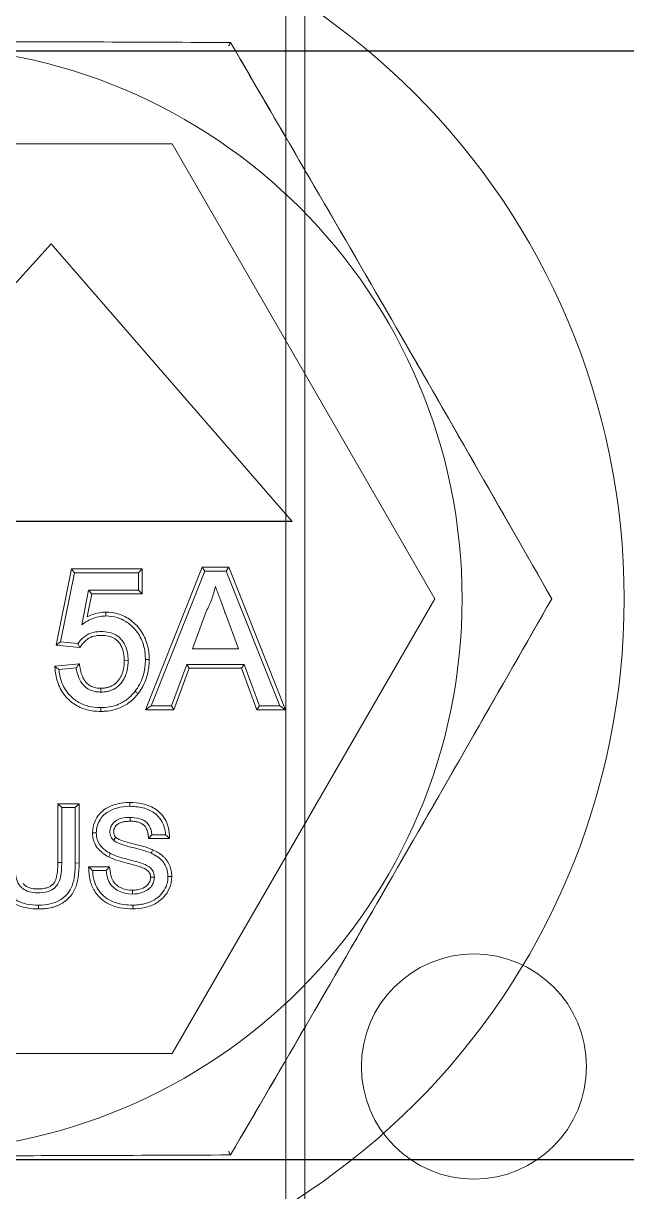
# Model space of a CAD drawing. Header units: inches. Extents: x -456 to 658, y -232 to 0.
# Drawn here: x -184.893 to -184.522, y -29.615 to -28.896 of the extents above; entities that cross this region are included whole.
import ezdxf

# ---------------------------------------------------------------- set-up
doc = ezdxf.new("R2010")
doc.units = ezdxf.units.IN
doc.header["$MEASUREMENT"] = 0

# ---------------------------------------------------------------- blocks, each defined once
blk = doc.blocks.new('A$C5CFD0E4D')
at = {"color": 0, "linetype": 'Continuous', "lineweight": 0}
for p, q in [((0.16844, 0.66675), (0.16852, 0.66689)), ((-0.13784, 0.61375), (0.13784, 0.61375)), ((0.13784, 0.61375), (0.27568, 0.375)), ((0.03425, 0.5167), (0.07438, 0.56129)), ((0.07438, 0.56129), (0.20089, 0.41554)), ((0.07701, 0.35055), (0.08502, 0.39062)), ((0.08666, 0.38862), (0.0794, 0.35233)), ((0.08502, 0.39062), (0.12224, 0.39062)), ((0.08502, 0.39062), (0.08666, 0.38862)), ((0.12024, 0.38862), (0.08666, 0.38862)), ((0.12224, 0.39062), (0.12024, 0.38862)), ((0.12024, 0.37955), (0.12024, 0.38862)), ((0.12224, 0.39062), (0.12224, 0.37755)), ((0.12394, 0.31675), (0.15363, 0.39153)), ((0.15499, 0.38953), (0.12689, 0.31875)), ((0.15363, 0.39153), (0.1676, 0.39153)), ((0.15499, 0.38953), (0.15363, 0.39153)), ((0.16625, 0.38953), (0.15499, 0.38953)), ((0.1676, 0.39153), (0.16625, 0.38953)), ((0.19435, 0.31875), (0.16625, 0.38953)), ((0.1676, 0.39153), (0.19729, 0.31675)), ((0.09047, 0.36122), (0.09408, 0.37955)), ((0.09572, 0.37755), (0.09335, 0.36546)), ((0.09408, 0.37955), (0.12024, 0.37955)), ((0.09572, 0.37755), (0.09408, 0.37955)), ((0.12224, 0.37755), (0.09572, 0.37755)), ((0.12224, 0.37755), (0.12024, 0.37955)), ((0.27568, 0.375), (0.13784, 0.13625)), ((0.15578, 0.36829), (0.14854, 0.3487)), ((0.1727, 0.3487), (0.16582, 0.3673)), ((0.07701, 0.35055), (0.0794, 0.35233)), ((0.08945, 0.34931), (0.07701, 0.35055)), ((0.0794, 0.35233), (0.08847, 0.35142)), ((0.08848, 0.35142), (0.08847, 0.35142)), ((0.08847, 0.35142), (0.08847, 0.35142)), ((0.14854, 0.3487), (0.1727, 0.3487)), ((0.07628, 0.3396), (0.08922, 0.34089)), ((0.08756, 0.33871), (0.07849, 0.33781)), ((0.08756, 0.33871), (0.08757, 0.33871)), ((0.08756, 0.33871), (0.08756, 0.33871)), ((0.11479, 0.34249), (0.11279, 0.34248)), ((0.13748, 0.31875), (0.14553, 0.34053)), ((0.14692, 0.33853), (0.13887, 0.31675)), ((0.14553, 0.34053), (0.14692, 0.33853)), ((0.14553, 0.34053), (0.1757, 0.34053)), ((0.17431, 0.33853), (0.14692, 0.33853)), ((0.17431, 0.33853), (0.1757, 0.34053)), ((0.18236, 0.31675), (0.17431, 0.33853)), ((0.1757, 0.34053), (0.18376, 0.31875)), ((0.10054, 0.32601), (0.10055, 0.32801)), ((0.10048, 0.31784), (0.10049, 0.31584)), ((0.12689, 0.31875), (0.12394, 0.31675)), ((0.13887, 0.31675), (0.12394, 0.31675)), ((0.12689, 0.31875), (0.13748, 0.31875)), ((0.13748, 0.31875), (0.13887, 0.31675)), ((0.18236, 0.31675), (0.18376, 0.31875)), ((0.19729, 0.31675), (0.18236, 0.31675)), ((0.18376, 0.31875), (0.19435, 0.31875)), ((0.19729, 0.31675), (0.19435, 0.31875)), ((0.07797, 0.2674), (0.0891, 0.2674)), ((0.07797, 0.23665), (0.07797, 0.2674)), ((0.07997, 0.2654), (0.07797, 0.2674)), ((0.07997, 0.2654), (0.0871, 0.2654)), ((0.07997, 0.23665), (0.07997, 0.2654)), ((0.0871, 0.2654), (0.0891, 0.2674)), ((0.0871, 0.2654), (0.0871, 0.23632)), ((0.0891, 0.2674), (0.0891, 0.23629)), ((0.11594, 0.25822), (0.11596, 0.26022)), ((0.12552, 0.24914), (0.12729, 0.25114)), ((0.13656, 0.24914), (0.12552, 0.24914)), ((0.13443, 0.25114), (0.12729, 0.25114)), ((0.13645, 0.25072), (0.13656, 0.24914)), ((0.10467, 0.2395), (0.10424, 0.23973)), ((0.10558, 0.24128), (0.10467, 0.2395)), ((0.07997, 0.23665), (0.07797, 0.23665)), ((0.0871, 0.23632), (0.0891, 0.23629)), ((0.09409, 0.23435), (0.10508, 0.23435)), ((0.09617, 0.23235), (0.10329, 0.23235)), ((0.13571, 0.2292), (0.13771, 0.22917)), ((0.11704, 0.22003), (0.11705, 0.22203)), ((0.11735, 0.2142), (0.11737, 0.2122)), ((0.13784, 0.13625), (-0.13784, 0.13625)), ((0.16852, 0.08311), (0.16844, 0.08325))]:
    blk.add_line(p, q, dxfattribs=at)
blk.add_line((0.20089, 0.41554), (-0.08949, 0.41554))
for centre, radius, start, end in [((0, 0.375), 0.375, 270, 90), ((0, 0.375), 0.29, 270, 90), ((0.10355, 0.34678), 0.01912, 53.19154, 72.94847), ((0.10189, 0.34467), 0.02181, 22.84603, 42.95304), ((0.10188, 0.34466), 0.02383, 22.84569, 42.95271), ((0.11967, 0.25093), 0.01671, 18.22519, 35.81047), ((0.11487, 0.23235), 0.02066, 194.51354, 211.57755), ((0.11297, 0.23125), 0.01846, 211.73946, 232.3406)]:
    blk.add_arc(centre, radius, start, end, dxfattribs=at)
for centre, major_axis, ratio, start_param, end_param in [((0.17236, 0.67354), (-0.00971, -0.01682), 0.000009, 1.047887, 1.155677), ((0.09637, 0.34992), (-0.01354, -0.01517), 0.703181, 4.070214, 4.221522), ((0.09729, 0.35049), (-0.01243, -0.01261), 0.708145, 4.131907, 4.342547), ((0.10475, 0.35549), (0.01756, -0.00131), 0.708472, 1.907233, 2.148116), ((0.1053, 0.35418), (-0.0165, 0.00205), 0.705417, 5.11541, 5.350059), ((0.10855, 0.3561), (0.01321, -0.00709), 0.703517, 1.358184, 1.846851), ((0.11025, 0.34797), (0.00842, -0.0163), 0.707363, 1.949268, 2.171168), ((0.11103, 0.34909), (0.0096, -0.01684), 0.709345, 1.893891, 2.12054), ((0.09544, 0.34856), (-0.00714, -0.00744), 0.705245, 4.329257, 4.788233), ((0.09973, 0.35045), (0.01032, 0.00032), 0.704795, 1.749892, 2.227744), ((0.01538, 0.2873), (0.09567, 0.06626), 0.25407, 0.121342, 0.223519), ((0.10414, 0.35086), (0.00861, -0.00314), 0.704751, 0.902506, 1.334369), ((0.09609, 0.34776), (-0.00605, -0.00656), 0.705668, 4.303761, 4.760466), ((0.10034, 0.34923), (-0.00927, 0.00045), 0.70008, 5.003825, 5.46246), ((0.10303, 0.34987), (-0.008, 0.00198), 0.695654, 3.919738, 4.326968), ((0.10545, 0.34841), (0.00514, -0.00638), 0.70651, 1.335392, 1.622124), ((0.10628, 0.34899), (0.00594, -0.00754), 0.706336, 1.349039, 1.636175), ((0.08713, 0.31859), (-0.02228, -0.03645), 0.452255, 2.682494, 2.892346), ((0.11125, 0.34468), (0.00125, -0.0177), 0.707065, 1.597257, 2.018177), ((0.11227, 0.34496), (0.00162, -0.01903), 0.706759, 1.576266, 1.999232), ((0.09632, 0.35734), (0.0183, -0.03349), 0.616495, 0.5272, 0.698239), ((0.10009, 0.35444), (0.01498, -0.03242), 0.648182, 0.610991, 0.795176), ((0.09007, 0.33885), (0.00122, -0.01918), 0.707939, 4.809971, 5.211358), ((0.09115, 0.33922), (0.00073, -0.01792), 0.708041, 4.841906, 5.23959), ((-0.24444, 0.27642), (-0.36766, -0.06602), 0.201915, 2.983557, 3.033924), ((0.0332, 0.32053), (0.09176, 0.02303), 0.41035, 5.927064, 6.031525), ((0.09002, 0.33181), (0.00933, -0.01303), 0.702429, 4.445778, 4.998425), ((0.09082, 0.33239), (0.00848, -0.01187), 0.702432, 4.446743, 4.999382), ((0.10485, 0.33639), (0.01392, 0.00537), 0.639081, 3.683915, 3.968025), ((0.09512, 0.32898), (0.01574, -0.00716), 0.71091, 4.277812, 4.475639), ((0.09592, 0.32986), (-0.01483, 0.00621), 0.710784, 1.097441, 1.292597), ((0.09541, 0.3278), (0.01513, -0.00501), 0.704951, 4.329068, 4.800696), ((0.09584, 0.32873), (-0.01385, 0.00442), 0.705192, 1.172623, 1.642978), ((0.10201, 0.3294), (-0.01625, -0.00124), 0.705459, 1.565875, 2.078181), ((0.10809, 0.33107), (-0.0117, -0.00981), 0.706447, 1.226462, 1.605252), ((0.10866, 0.33022), (0.01288, 0.01057), 0.706202, 4.381577, 4.761271), ((0.1023, 0.32838), (0.01758, 0.00164), 0.705195, 4.682807, 5.198083), ((0.11007, 0.25794), (0.01251, 0.00413), 0.70335, 1.965462, 2.251073), ((0.1289, 0.24743), (0.03075, -0.0116), 0.559687, 2.500399, 2.771424), ((0.11447, 0.25506), (0.01827, 0.00106), 0.707209, 1.567859, 1.883725), ((0.1147, 0.2541), (0.02013, 0.00204), 0.68381, 0.679765, 1.119501), ((0.12546, 0.25761), (0.00874, -0.00682), 0.704908, 1.181013, 1.658276), ((0.13164, 0.22392), (0.03154, -0.03794), 0.432022, 3.361442, 3.589821), ((0.10455, 0.25455), (-0.00397, -0.01062), 0.706937, 4.202116, 4.652971), ((0.10327, 0.25086), (0.00217, -0.0097), 0.707043, 4.769878, 5.214355), ((0.10845, 0.24965), (-0.00138, -0.00145), 0.000093, 0.001028, 1.571477), ((0.10515, 0.24774), (0.00722, -0.00701), 0.710137, 4.420345, 4.543478), ((0.12261, 0.22744), (-0.00274, -0.00413), 0.705616, 1.504064, 1.935445), ((0.06249, 0.29615), (0.07144, -0.07673), 0.307913, 0.138026, 0.295966), ((0.06376, 0.22733), (-0.00503, 0.00252), 0.707183, 1.027634, 1.468747), ((0.06869, 0.22967), (-0.00996, -0.00208), 0.67022, 0.631661, 0.986261), ((0.11077, 0.22816), (0.00374, -0.00411), 0.704594, 4.434524, 4.862869), ((0.1213, 0.23136), (-0.01505, -0.00265), 0.612978, 0.452534, 0.788694), ((0.11562, 0.2287), (-0.00921, 0.00134), 0.705509, 1.252537, 1.656367), ((0.11332, 0.23131), (-0.01305, 0.00427), 0.633298, 2.287016, 2.642622), ((0.11881, 0.22698), (-0.00728, -0.00074), 0.648822, 2.20183, 2.612652), ((0.12864, 0.22628), (-0.00486, -0.01094), 0.705805, 1.130545, 1.600226), ((0.07632, 0.23077), (0.02665, 0.00951), 0.599379, 3.591829, 3.853216), ((0.10951, 0.223), (0.01237, -0.00501), 0.710613, 4.339198, 4.528061), ((0.11711, 0.22658), (0.02038, 0.00154), 0.69775, 3.946018, 4.325842), ((0.11823, 0.22485), (0.01806, 0.00096), 0.699748, 5.060746, 5.460067), ((0.12663, 0.22353), (0.009, 0.00787), 0.705869, 4.585723, 4.872626), ((0.11446, 0.22752), (0.02077, -0.00454), 0.703891, 5.069313, 5.39196), ((0.17236, 0.07646), (0.00971, -0.01682), 0.000009, 1.985916, 2.093706)]:
    blk.add_ellipse(centre, major_axis=major_axis, ratio=ratio, start_param=start_param, end_param=end_param, dxfattribs=at)
for points in [[(0, 0.66739), (0.05709, 0.66739), (0.11391, 0.66715), (0.16852, 0.66689)], [(0.09983, 0.36767), (0.10091, 0.36785), (0.102, 0.36791), (0.1031, 0.36794)], [(0.1031, 0.36794), (0.10533, 0.36788), (0.1076, 0.36763), (0.10974, 0.36698)], [(0.09346, 0.36325), (0.09242, 0.36265), (0.09144, 0.36194), (0.09047, 0.36122)], [(0.10309, 0.36594), (0.10211, 0.36592), (0.10113, 0.36586), (0.10016, 0.3657)], [(0.10916, 0.36507), (0.1072, 0.36566), (0.10514, 0.36588), (0.10309, 0.36594)], [(0.09766, 0.35755), (0.09863, 0.3577), (0.09961, 0.35774), (0.10058, 0.35777)], [(0.10059, 0.35577), (0.09971, 0.35574), (0.09884, 0.35571), (0.09798, 0.35558)], [(0.10058, 0.35777), (0.10204, 0.35773), (0.10351, 0.35764), (0.10493, 0.3573)], [(0.10446, 0.35536), (0.1032, 0.35566), (0.10189, 0.35573), (0.10059, 0.35577)], [(0.08848, 0.35142), (0.08885, 0.35197), (0.08923, 0.35251), (0.08967, 0.35302)], [(0.09118, 0.35171), (0.09054, 0.35097), (0.09001, 0.35012), (0.08945, 0.34931)], [(0.10731, 0.35428), (0.10643, 0.35478), (0.10545, 0.35512), (0.10446, 0.35536)], [(0.11244, 0.34642), (0.11217, 0.34781), (0.11173, 0.34921), (0.11103, 0.35045)], [(0.11279, 0.34248), (0.11277, 0.3438), (0.11269, 0.34512), (0.11244, 0.34642)], [(0.1144, 0.3468), (0.11468, 0.34538), (0.11477, 0.34393), (0.11479, 0.34249)], [(0.12387, 0.34302), (0.12384, 0.34403), (0.12381, 0.34503), (0.12372, 0.34603)], [(0.12572, 0.34621), (0.12581, 0.34515), (0.12584, 0.34409), (0.12587, 0.34303)], [(0.07668, 0.33613), (0.07652, 0.33728), (0.07641, 0.33844), (0.07628, 0.3396)], [(0.07849, 0.33781), (0.07855, 0.33733), (0.0786, 0.33686), (0.07866, 0.33639)], [(0.08854, 0.33464), (0.08808, 0.33596), (0.08781, 0.33734), (0.08757, 0.33871)], [(0.12361, 0.33894), (0.12379, 0.34029), (0.12384, 0.34166), (0.12387, 0.34302)], [(0.12587, 0.34303), (0.12584, 0.34158), (0.12578, 0.34012), (0.12559, 0.33868)], [(0.0907, 0.33047), (0.08974, 0.3317), (0.08905, 0.33316), (0.08854, 0.33464)], [(0.10054, 0.32601), (0.09967, 0.32604), (0.0988, 0.32607), (0.09795, 0.32621)], [(0.11542, 0.32315), (0.11654, 0.32414), (0.11751, 0.32528), (0.11845, 0.32643)], [(0.12003, 0.32521), (0.11901, 0.32395), (0.11795, 0.32272), (0.11674, 0.32165)], [(0.11845, 0.32643), (0.11928, 0.32755), (0.12008, 0.3287), (0.12073, 0.32993)], [(0.1225, 0.32899), (0.12179, 0.32766), (0.12093, 0.32641), (0.12003, 0.32521)], [(0.10049, 0.31584), (0.09805, 0.31589), (0.09558, 0.31611), (0.09323, 0.31673)], [(0.09373, 0.31867), (0.09593, 0.31809), (0.09822, 0.31789), (0.10048, 0.31784)], [(0.10048, 0.31784), (0.10126, 0.31786), (0.10203, 0.31788), (0.1028, 0.31793)], [(0.10294, 0.31594), (0.10213, 0.31588), (0.10131, 0.31586), (0.10049, 0.31584)], [(0.11378, 0.26798), (0.11441, 0.26802), (0.11504, 0.26804), (0.11567, 0.26805)], [(0.11567, 0.26805), (0.11786, 0.268), (0.12008, 0.26785), (0.12223, 0.26738)], [(0.09655, 0.24877), (0.09625, 0.24989), (0.09616, 0.25106), (0.09612, 0.25221)], [(0.13555, 0.25616), (0.13612, 0.25441), (0.13632, 0.25255), (0.13645, 0.25072)], [(0.11682, 0.24656), (0.12052, 0.24564), (0.12424, 0.24472), (0.12775, 0.24325)], [(0.10424, 0.23973), (0.10229, 0.24079), (0.10042, 0.24214), (0.09903, 0.24386)], [(0.10938, 0.23764), (0.10777, 0.23816), (0.10618, 0.23875), (0.10467, 0.2395)], [(0.09487, 0.22718), (0.09427, 0.2295), (0.09419, 0.23194), (0.09409, 0.23435)], [(0.10508, 0.23435), (0.10527, 0.2328), (0.10539, 0.23123), (0.10579, 0.22972)], [(0.11439, 0.23621), (0.11271, 0.23665), (0.11103, 0.2371), (0.10938, 0.23764)], [(0.11933, 0.23486), (0.11769, 0.23532), (0.11604, 0.23577), (0.11439, 0.23621)], [(0.12242, 0.23384), (0.12142, 0.23425), (0.12037, 0.23456), (0.11933, 0.23486)], [(0.10579, 0.22972), (0.10606, 0.22869), (0.10642, 0.22767), (0.10696, 0.22676)], [(0.12631, 0.22711), (0.12649, 0.22767), (0.12656, 0.22826), (0.12658, 0.22885)], [(0.06436, 0.22295), (0.0653, 0.22275), (0.06627, 0.22271), (0.06723, 0.22268)], [(0.11547, 0.22211), (0.11599, 0.22206), (0.11652, 0.22205), (0.11705, 0.22203)], [(0.11705, 0.22203), (0.11799, 0.22205), (0.11893, 0.2221), (0.11985, 0.22227)], [(0.06777, 0.2122), (0.06512, 0.21224), (0.06243, 0.21244), (0.05986, 0.21313)], [(0.11737, 0.2122), (0.11504, 0.21222), (0.1127, 0.21236), (0.11042, 0.21283)], [(0.11872, 0.21224), (0.11827, 0.21222), (0.11782, 0.21221), (0.11737, 0.2122)], [(0.16852, 0.08311), (0.11361, 0.08285), (0.05735, 0.08261), (0, 0.08261)]]:
    blk.add_open_spline(points, degree=3, dxfattribs=at)
for points, knots in [([(0, 0.66739), (0.02891, 0.66739), (0.05786, 0.66733), (0.08639, 0.66723), (0.11419, 0.66714), (0.14157, 0.66702), (0.16852, 0.66689)], [0, 0, 0, 0, 0.506423, 0.506423, 0.506423, 1, 1, 1, 1]), ([(0.16852, 0.66689), (0.19616, 0.61953), (0.22441, 0.57108), (0.25295, 0.52165), (0.28149, 0.47222), (0.30989, 0.42255), (0.33704, 0.375)], [0, 0, 0, 0, 0.5, 0.5, 0.5, 1, 1, 1, 1]), ([(0.16852, 0.66689), (0.18215, 0.64354), (0.19592, 0.61993), (0.20981, 0.59607), (0.22409, 0.57152), (0.23848, 0.54672), (0.25295, 0.52165), (0.26744, 0.49655), (0.28198, 0.47125), (0.29626, 0.44632), (0.3101, 0.42217), (0.32368, 0.3984), (0.33704, 0.375)], [0, 0, 0, 0, 0.24649, 0.24649, 0.24649, 0.5, 0.5, 0.5, 0.75393, 0.75393, 0.75393, 1, 1, 1, 1]), ([(0.16062, 0.38136), (0.16035, 0.38024), (0.1598, 0.37799), (0.15867, 0.3747), (0.15736, 0.37144), (0.15631, 0.36935), (0.15578, 0.36829)], [0, 0, 0, 0, 0.247289, 0.496559, 0.746365, 1, 1, 1, 1]), ([(0.16582, 0.3673), (0.16556, 0.36802), (0.16504, 0.36942), (0.16427, 0.37146), (0.16357, 0.3734), (0.16288, 0.37521), (0.16226, 0.37692), (0.16169, 0.3785), (0.16112, 0.37996), (0.16078, 0.38091), (0.16062, 0.38136)], [0, 0, 0, 0, 0.153148, 0.299433, 0.436426, 0.565671, 0.686508, 0.799269, 0.903395, 1, 1, 1, 1]), ([(0.33704, 0.375), (0.30985, 0.32738), (0.28202, 0.2787), (0.25348, 0.22927), (0.22494, 0.17983), (0.19613, 0.1304), (0.16852, 0.08311)], [0, 0, 0, 0, 0.5, 0.5, 0.5, 1, 1, 1, 1]), ([(0.33704, 0.375), (0.32364, 0.35153), (0.31008, 0.32779), (0.29635, 0.30383), (0.28224, 0.2792), (0.26795, 0.25433), (0.25348, 0.22927), (0.23898, 0.20416), (0.22434, 0.17892), (0.2099, 0.15409), (0.1959, 0.13003), (0.18211, 0.10639), (0.16852, 0.08311)], [0, 0, 0, 0, 0.24649, 0.24649, 0.24649, 0.5, 0.5, 0.5, 0.75393, 0.75393, 0.75393, 1, 1, 1, 1]), ([(0.1031, 0.36794), (0.1031, 0.36793), (0.1031, 0.36793), (0.1031, 0.36766), (0.1031, 0.3674), (0.1031, 0.36692), (0.10309, 0.3667), (0.10309, 0.36634), (0.10309, 0.3662), (0.10309, 0.36604), (0.10309, 0.366), (0.10309, 0.36595), (0.10309, 0.36594), (0.10309, 0.36594)], [-0.003150078, -0.003150078, -0.003150078, -0.003150078, -0.003136927, -0.003136927, -0.00234607, -0.00234607, -0.001574321, -0.001574321, -0.000802634, -0.000802634, -0.000389097, -0.000389097, 0, 0, 0, 0]), ([(0.08847, 0.35142), (0.08847, 0.35142), (0.08847, 0.3514), (0.0885, 0.35135), (0.08852, 0.3513), (0.0886, 0.35114), (0.08867, 0.35098), (0.08885, 0.3506), (0.08896, 0.35037), (0.08919, 0.34987), (0.08932, 0.3496), (0.08945, 0.34932), (0.08945, 0.34932), (0.08945, 0.34931)], [-0.003397897, -0.003397897, -0.003397897, -0.003397897, -0.002997689, -0.002997689, -0.0025666, -0.0025666, -0.001763974, -0.001763974, -0.000896475, -0.000896475, 0, 0, 0.000014969, 0.000014969, 0.000014969, 0.000014969]), ([(0.07848, 0.33781), (0.07848, 0.33781), (0.07847, 0.33782), (0.07841, 0.33787), (0.07836, 0.33791), (0.07818, 0.33805), (0.07803, 0.33817), (0.07762, 0.33851), (0.07736, 0.33872), (0.07676, 0.33921), (0.07646, 0.33945), (0.0763, 0.33959), (0.07629, 0.33959), (0.07628, 0.3396)], [-0.00197315, -0.00197315, -0.00197315, -0.00197315, -0.001758966, -0.001758966, -0.001522197, -0.001522197, -0.001110687, -0.001110687, -0.000627898, -0.000627898, 0, 0, 0.000013166, 0.000013166, 0.000013166, 0.000013166]), ([(0.08756, 0.33871), (0.08756, 0.33871), (0.08757, 0.33873), (0.08761, 0.33879), (0.08765, 0.33884), (0.08778, 0.33901), (0.0879, 0.33916), (0.08821, 0.33957), (0.0884, 0.33982), (0.0889, 0.34047), (0.08914, 0.34079), (0.08921, 0.34088), (0.08921, 0.34088), (0.08922, 0.34089)], [0, 0, 0, 0, 0.000411854, 0.000411854, 0.000864802, 0.000864802, 0.001650277, 0.001650277, 0.002552991, 0.002552991, 0.003909709, 0.003909709, 0.003988126, 0.003988126, 0.003988126, 0.003988126]), ([(0.08922, 0.34089), (0.08931, 0.34036), (0.08948, 0.33931), (0.08977, 0.33773), (0.09012, 0.33617), (0.09064, 0.33465), (0.09117, 0.33343), (0.0917, 0.33251), (0.09215, 0.33185), (0.09266, 0.33122), (0.0932, 0.33063), (0.0938, 0.33009), (0.09445, 0.32962), (0.09525, 0.32914), (0.09622, 0.3287), (0.09737, 0.32835), (0.09828, 0.32817), (0.09935, 0.32805), (0.10001, 0.32803), (0.10055, 0.32801)], [0, 0, 0, 0, 0.0000407429, 0.0000814757, 0.0001221933, 0.0001628127, 0.0002034451, 0.0002237127, 0.0002439121, 0.0002643511, 0.0002848738, 0.0003051622, 0.0003255222, 0.0003458872, 0.0003763013, 0.0004068133, 0.0004372974, 0.0004474747, 0.0004882273, 0.0004882273, 0.0004882273, 0.0004882273]), ([(0.11479, 0.34249), (0.11479, 0.34214), (0.11478, 0.34146), (0.11471, 0.34009), (0.11455, 0.33873), (0.11416, 0.33673), (0.11356, 0.33476), (0.1125, 0.33261), (0.11155, 0.33118), (0.11045, 0.32987), (0.10945, 0.32893), (0.10834, 0.32813), (0.10747, 0.32759), (0.10655, 0.32714), (0.10559, 0.32678), (0.10461, 0.32649), (0.10361, 0.32626), (0.10276, 0.32614), (0.10174, 0.32605), (0.10105, 0.32602), (0.10054, 0.32601)], [0, 0, 0, 0, 0.0000263269, 0.0000524401, 0.0001047794, 0.0001309681, 0.0002091782, 0.0002616165, 0.000314022, 0.0003401446, 0.0003925925, 0.0004188288, 0.0004449264, 0.0004710222, 0.0004972072, 0.0005234034, 0.000549516, 0.0005756954, 0.0005888061, 0.0006281388, 0.0006281388, 0.0006281388, 0.0006281388]), ([(0.10055, 0.32801), (0.10099, 0.32802), (0.10159, 0.32804), (0.10248, 0.32812), (0.10322, 0.32823), (0.10409, 0.32842), (0.10495, 0.32867), (0.10578, 0.32899), (0.10658, 0.32939), (0.10734, 0.32987), (0.10806, 0.3304), (0.10873, 0.331), (0.10934, 0.33165), (0.11009, 0.33258), (0.11089, 0.33384), (0.11165, 0.33546), (0.1122, 0.33716), (0.11256, 0.33891), (0.11276, 0.34069), (0.11278, 0.34189), (0.11279, 0.34248)], [0, 0, 0, 0, 0.000034044, 0.0000453915, 0.000068049, 0.0000906628, 0.0001133537, 0.0001360236, 0.0001586062, 0.0001812336, 0.000203977, 0.000226736, 0.0002494309, 0.0002720645, 0.0003174929, 0.0003628949, 0.0004080381, 0.0004533621, 0.0004986886, 0.0005441122, 0.0005441122, 0.0005441122, 0.0005441122]), ([(0.12587, 0.34303), (0.12586, 0.34303), (0.12586, 0.34303), (0.12559, 0.34303), (0.12533, 0.34303), (0.12485, 0.34303), (0.12463, 0.34303), (0.12427, 0.34303), (0.12412, 0.34303), (0.12397, 0.34303), (0.12393, 0.34303), (0.12388, 0.34303), (0.12387, 0.34303), (0.12387, 0.34303)], [-0.00001315, -0.00001315, -0.00001315, -0.00001315, 0, 0, 0.000790941, 0.000790941, 0.001562676, 0.001562676, 0.002334352, 0.002334352, 0.002747836, 0.002747836, 0.003136885, 0.003136885, 0.003136885, 0.003136885]), ([(0.0947, 0.3272), (0.09365, 0.32771), (0.09265, 0.32838), (0.09182, 0.3292), (0.09142, 0.3296), (0.09105, 0.33002), (0.0907, 0.33047)], [0.0001527103, 0.0001527103, 0.0001527103, 0.0001527103, 0.0002423488, 0.0002423488, 0.0002423488, 0.0002849739, 0.0002849739, 0.0002849739, 0.0002849739]), ([(0.11845, 0.32644), (0.11845, 0.32644), (0.11846, 0.32643), (0.1185, 0.3264), (0.11853, 0.32637), (0.11865, 0.32628), (0.11877, 0.32619), (0.11906, 0.32596), (0.11923, 0.32583), (0.1196, 0.32554), (0.11981, 0.32538), (0.12002, 0.32521), (0.12003, 0.32521), (0.12003, 0.32521)], [0, 0, 0, 0, 0.000389031, 0.000389031, 0.000802492, 0.000802492, 0.001574136, 0.001574136, 0.002345825, 0.002345825, 0.003136751, 0.003136751, 0.0031499, 0.0031499, 0.0031499, 0.0031499]), ([(0.09812, 0.25221), (0.09818, 0.25361), (0.09826, 0.2546), (0.09896, 0.25689), (0.09947, 0.25811), (0.10133, 0.26098), (0.10261, 0.26208), (0.10532, 0.26392), (0.10705, 0.26465), (0.11094, 0.26574), (0.11282, 0.26597), (0.11567, 0.26605)], [-0.03082177, -0.03082177, -0.03082177, -0.03082177, -0.02556241, -0.02556241, -0.02161601, -0.02161601, -0.01615258, -0.01615258, -0.00855675, -0.00855675, -0.00000292, -0.00000292, -0.00000292, -0.00000292]), ([(0.11567, 0.26805), (0.11567, 0.26805), (0.11567, 0.26804), (0.11567, 0.26778), (0.11567, 0.26751), (0.11567, 0.26703), (0.11567, 0.26682), (0.11567, 0.26646), (0.11567, 0.26631), (0.11567, 0.26616), (0.11567, 0.26612), (0.11567, 0.26606), (0.11567, 0.26605), (0.11567, 0.26605)], [-0.000013151, -0.000013151, -0.000013151, -0.000013151, 0, 0, 0.00079085, 0.00079085, 0.001562612, 0.001562612, 0.00233431, 0.00233431, 0.00274787, 0.00274787, 0.003136988, 0.003136988, 0.003136988, 0.003136988]), ([(0.11567, 0.26605), (0.11877, 0.26597), (0.12111, 0.26569), (0.12578, 0.26429), (0.12737, 0.26338), (0.13022, 0.2614), (0.13134, 0.26001), (0.13253, 0.25813), (0.13323, 0.25691), (0.13418, 0.25379), (0.13432, 0.25267), (0.13443, 0.25114)], [-0.03376738, -0.03376738, -0.03376738, -0.03376738, -0.02743932, -0.02743932, -0.02100229, -0.02100229, -0.01042094, -0.01042094, -0.00460193, -0.00460193, -0.00000911, -0.00000911, -0.00000911, -0.00000911]), ([(0.11596, 0.26022), (0.11458, 0.26021), (0.11306, 0.26017), (0.11085, 0.25963), (0.10985, 0.25933), (0.1078, 0.25812), (0.10711, 0.25741), (0.10621, 0.25622), (0.10582, 0.25557), (0.10527, 0.2538), (0.10526, 0.25292), (0.10525, 0.25267)], [-0.005293565, -0.005293565, -0.005293565, -0.005293565, -0.003231198, -0.003231198, -0.002326477, -0.002326477, -0.001412646, -0.001412646, -0.000736991, -0.000736991, -0.00000102, -0.00000102, -0.00000102, -0.00000102]), ([(0.11594, 0.25822), (0.1153, 0.25821), (0.11401, 0.25816), (0.11242, 0.25794), (0.11117, 0.25762), (0.11027, 0.25726), (0.10943, 0.25679), (0.10882, 0.25626), (0.10839, 0.25578), (0.10815, 0.25547), (0.10787, 0.25507), (0.10765, 0.25465), (0.10745, 0.25412), (0.1073, 0.25349), (0.10726, 0.25301), (0.10725, 0.25269)], [0, 0, 0, 0, 0.000049045, 0.0000980027, 0.0001225174, 0.0001469299, 0.0001715095, 0.0001958993, 0.0002081387, 0.0002203307, 0.0002264124, 0.0002447358, 0.0002569329, 0.0002691643, 0.0002937218, 0.0002937218, 0.0002937218, 0.0002937218]), ([(0.12552, 0.24914), (0.12547, 0.24956), (0.12539, 0.2502), (0.12529, 0.25104), (0.1252, 0.25167), (0.12509, 0.25229), (0.12494, 0.25291), (0.12474, 0.25351), (0.1245, 0.2541), (0.12422, 0.25467), (0.12378, 0.25539), (0.12322, 0.25603), (0.12257, 0.25658), (0.12187, 0.25705), (0.12111, 0.25741), (0.12031, 0.25767), (0.1195, 0.25789), (0.11846, 0.25807), (0.1172, 0.25819), (0.11636, 0.25821), (0.11594, 0.25822)], [0, 0, 0, 0, 0.0000324712, 0.0000487068, 0.0000649316, 0.0000811599, 0.000097363, 0.0001135379, 0.0001297515, 0.0001459424, 0.0001620878, 0.0001944542, 0.0002105623, 0.0002266558, 0.0002588761, 0.0002749127, 0.0002909744, 0.0003231808, 0.0003554005, 0.0003876745, 0.0003876745, 0.0003876745, 0.0003876745]), ([(0.12729, 0.25114), (0.12718, 0.25202), (0.1271, 0.25263), (0.12663, 0.25422), (0.12632, 0.25506), (0.12498, 0.25724), (0.12401, 0.25799), (0.12265, 0.25898), (0.1216, 0.25936), (0.11923, 0.26009), (0.11744, 0.26018), (0.11596, 0.26022)], [-0.006778319, -0.006778319, -0.006778319, -0.006778319, -0.006463864, -0.006463864, -0.006221717, -0.006221717, -0.005839385, -0.005839385, -0.004441503, -0.004441503, 0, 0, 0, 0]), ([(0.09612, 0.25221), (0.09612, 0.25221), (0.09613, 0.25221), (0.0964, 0.25221), (0.09666, 0.25221), (0.09714, 0.25221), (0.09735, 0.25221), (0.09772, 0.25221), (0.09786, 0.25221), (0.09802, 0.25221), (0.09806, 0.25221), (0.09811, 0.25221), (0.09812, 0.25221), (0.09812, 0.25221)], [-0.003150593, -0.003150593, -0.003150593, -0.003150593, -0.003137438, -0.003137438, -0.002346501, -0.002346501, -0.001574593, -0.001574593, -0.000802824, -0.000802824, -0.000389182, -0.000389182, 0, 0, 0, 0]), ([(0.10558, 0.24128), (0.10442, 0.24191), (0.10343, 0.24248), (0.10195, 0.24365), (0.10104, 0.24445), (0.0995, 0.24659), (0.099, 0.24759), (0.0983, 0.24983), (0.09817, 0.25076), (0.09812, 0.25221)], [-0.02226533, -0.02226533, -0.02226533, -0.02226533, -0.01414384, -0.01414384, -0.00872874, -0.00872874, -0.00433916, -0.00433916, 0, 0, 0, 0]), ([(0.10525, 0.25267), (0.10529, 0.25185), (0.10538, 0.25101), (0.10613, 0.24914), (0.10667, 0.24863), (0.10706, 0.24821)], [-0.002904311, -0.002904311, -0.002904311, -0.002904311, -0.001718182, -0.001718182, -0.000002287, -0.000002287, -0.000002287, -0.000002287]), ([(0.10725, 0.25269), (0.10726, 0.2525), (0.10727, 0.25222), (0.10731, 0.25185), (0.10738, 0.25148), (0.10751, 0.25103), (0.10775, 0.25053), (0.10807, 0.25006), (0.10832, 0.24979), (0.10845, 0.24965)], [0, 0, 0, 0, 0.00001439973, 0.00002157519, 0.00002872504, 0.00004303558, 0.00005725304, 0.0000715022, 0.0000858057, 0.0000858057, 0.0000858057, 0.0000858057]), ([(0.10706, 0.24821), (0.10842, 0.24709), (0.11011, 0.24643), (0.11375, 0.24527), (0.1149, 0.24498), (0.12001, 0.24371), (0.12361, 0.2428), (0.12694, 0.24142)], [-0.0253627, -0.0253627, -0.0253627, -0.0253627, -0.01753408, -0.01753408, -0.01081635, -0.01081635, 0, 0, 0, 0]), ([(0.10845, 0.24965), (0.10941, 0.24884), (0.11065, 0.24841), (0.11183, 0.24799), (0.11347, 0.24743), (0.11515, 0.24698), (0.11682, 0.24656)], [0, 0, 0, 0, 0.00009579, 0.00009579, 0.00009579, 0.0002268648, 0.0002268648, 0.0002268648, 0.0002268648]), ([(0.13656, 0.24914), (0.13656, 0.24915), (0.13655, 0.24915), (0.13629, 0.2494), (0.13603, 0.24964), (0.13551, 0.25013), (0.13526, 0.25037), (0.13487, 0.25073), (0.13472, 0.25087), (0.13455, 0.25103), (0.1345, 0.25107), (0.13444, 0.25113), (0.13443, 0.25114), (0.13443, 0.25114)], [-0.000019164, -0.000019164, -0.000019164, -0.000019164, 0, 0, 0.001061583, 0.001061583, 0.002234237, 0.002234237, 0.003269273, 0.003269273, 0.003865231, 0.003865231, 0.004401872, 0.004401872, 0.004401872, 0.004401872]), ([(0.1232, 0.23568), (0.12077, 0.23666), (0.11768, 0.2374), (0.11129, 0.2391), (0.10828, 0.23997), (0.10558, 0.24128)], [-0.01891383, -0.01891383, -0.01891383, -0.01891383, -0.00898461, -0.00898461, -0.00000125, -0.00000125, -0.00000125, -0.00000125]), ([(0.12775, 0.24325), (0.12775, 0.24325), (0.12775, 0.24324), (0.12764, 0.243), (0.12753, 0.24276), (0.12734, 0.24232), (0.12725, 0.24212), (0.12711, 0.24179), (0.12705, 0.24166), (0.12699, 0.24152), (0.12697, 0.24148), (0.12695, 0.24143), (0.12694, 0.24142), (0.12694, 0.24142)], [-0.003149878, -0.003149878, -0.003149878, -0.003149878, -0.003136729, -0.003136729, -0.002345884, -0.002345884, -0.001574198, -0.001574198, -0.000802547, -0.000802547, -0.000389057, -0.000389057, 0, 0, 0, 0]), ([(0.12694, 0.24142), (0.12818, 0.24085), (0.1294, 0.24018), (0.13157, 0.23862), (0.13252, 0.23774), (0.13393, 0.23584), (0.13467, 0.23459), (0.1354, 0.23231), (0.13567, 0.2311), (0.13571, 0.2292)], [-0.03960499, -0.03960499, -0.03960499, -0.03960499, -0.02718452, -0.02718452, -0.01531167, -0.01531167, -0.00570687, -0.00570687, -0.00000139, -0.00000139, -0.00000139, -0.00000139]), ([(0.12775, 0.24325), (0.12798, 0.24315), (0.12844, 0.24293), (0.12935, 0.24247), (0.13047, 0.24184), (0.13174, 0.24099), (0.13294, 0.24003), (0.13403, 0.23896), (0.13501, 0.23779), (0.13585, 0.2365), (0.13654, 0.23513), (0.13709, 0.2337), (0.13745, 0.23221), (0.13766, 0.2307), (0.13771, 0.22968), (0.13771, 0.22917)], [0, 0, 0, 0, 0.0000195421, 0.0000390812, 0.0000781905, 0.0001172504, 0.000156227, 0.0001953082, 0.000234316, 0.0002733513, 0.0003125198, 0.0003515287, 0.0003903977, 0.0004294078, 0.0004683378, 0.0004683378, 0.0004683378, 0.0004683378]), ([(0.06778, 0.2142), (0.06573, 0.21424), (0.06361, 0.21437), (0.05911, 0.21529), (0.0573, 0.21609), (0.05409, 0.21804), (0.05298, 0.21918), (0.05126, 0.22124), (0.05051, 0.22264), (0.04855, 0.22779), (0.04825, 0.23213), (0.04821, 0.23632)], [-0.02650332, -0.02650332, -0.02650332, -0.02650332, -0.0240911, -0.0240911, -0.02115116, -0.02115116, -0.01763248, -0.01763248, -0.0125548, -0.0125548, 0, 0, 0, 0]), ([(0.05534, 0.23665), (0.05536, 0.23458), (0.05542, 0.23122), (0.05644, 0.22692), (0.05698, 0.22594), (0.05773, 0.22472), (0.05843, 0.22374), (0.06041, 0.22231), (0.06143, 0.22168), (0.06447, 0.22083), (0.06597, 0.22072), (0.06722, 0.22068)], [-0.02814413, -0.02814413, -0.02814413, -0.02814413, -0.02010022, -0.02010022, -0.0149199, -0.0149199, -0.00771819, -0.00771819, -0.00375648, -0.00375648, 0, 0, 0, 0]), ([(0.06722, 0.22068), (0.06901, 0.22071), (0.07088, 0.22081), (0.07348, 0.22161), (0.07457, 0.22199), (0.07674, 0.22352), (0.07736, 0.22434), (0.07837, 0.22593), (0.07873, 0.22691), (0.07985, 0.23053), (0.07994, 0.23426), (0.07997, 0.23665)], [-0.01576989, -0.01576989, -0.01576989, -0.01576989, -0.0115959, -0.0115959, -0.01026736, -0.01026736, -0.00893771, -0.00893771, -0.00718268, -0.00718268, 0, 0, 0, 0]), ([(0.06723, 0.22268), (0.06781, 0.22269), (0.06896, 0.22271), (0.07069, 0.22291), (0.07238, 0.22331), (0.07372, 0.22387), (0.07469, 0.2245), (0.07535, 0.22507), (0.0759, 0.22574), (0.07635, 0.22649), (0.07671, 0.22728), (0.07709, 0.22837), (0.07743, 0.22977), (0.07771, 0.23148), (0.07786, 0.2332), (0.07794, 0.23492), (0.07796, 0.23608), (0.07797, 0.23665)], [0, 0, 0, 0, 0.0000441938, 0.000088269, 0.0001323462, 0.0001763545, 0.0001984976, 0.0002205308, 0.0002426303, 0.0002646545, 0.000286721, 0.0003088526, 0.0003528382, 0.0003966888, 0.0004406709, 0.0004847337, 0.0005287056, 0.0005287056, 0.0005287056, 0.0005287056]), ([(0.0891, 0.23629), (0.08909, 0.23526), (0.08904, 0.23321), (0.08881, 0.23013), (0.08835, 0.22707), (0.08768, 0.22458), (0.08692, 0.22267), (0.08624, 0.22128), (0.08542, 0.21997), (0.08415, 0.21835), (0.08266, 0.21692), (0.081, 0.2157), (0.07969, 0.21488), (0.07831, 0.21417), (0.07712, 0.21368), (0.07566, 0.21319), (0.07417, 0.2128), (0.0724, 0.21249), (0.07086, 0.21231), (0.06932, 0.21222), (0.06829, 0.2122), (0.06777, 0.2122)], [0, 0, 0, 0, 0.0000781821, 0.0001564343, 0.0002344346, 0.0003125278, 0.0003517418, 0.00039086, 0.0004298066, 0.0004688395, 0.0005469703, 0.0005859971, 0.0006252105, 0.0006644303, 0.0007035163, 0.0007229658, 0.0007814596, 0.0008205746, 0.0008596929, 0.0008986989, 0.0009379373, 0.0009379373, 0.0009379373, 0.0009379373]), ([(0.0871, 0.23632), (0.08705, 0.23215), (0.0868, 0.22791), (0.08483, 0.22281), (0.08407, 0.22141), (0.08246, 0.21951), (0.08129, 0.21826), (0.07743, 0.21581), (0.0755, 0.21518), (0.07198, 0.21439), (0.06993, 0.21423), (0.06778, 0.2142)], [-0.0453496, -0.0453496, -0.0453496, -0.0453496, -0.02480504, -0.02480504, -0.01638458, -0.01638458, -0.0116239, -0.0116239, -0.00645751, -0.00645751, 0, 0, 0, 0]), ([(0.09617, 0.23235), (0.09617, 0.23235), (0.09615, 0.23236), (0.09609, 0.23242), (0.09604, 0.23246), (0.09588, 0.23262), (0.09574, 0.23276), (0.09536, 0.23312), (0.09512, 0.23335), (0.09461, 0.23384), (0.09436, 0.23409), (0.0941, 0.23434), (0.0941, 0.23434), (0.09409, 0.23435)], [-0.00433715, -0.00433715, -0.00433715, -0.00433715, -0.003807762, -0.003807762, -0.003221269, -0.003221269, -0.002199925, -0.002199925, -0.00105151, -0.00105151, 0, 0, 0.000018881, 0.000018881, 0.000018881, 0.000018881]), ([(0.10329, 0.23235), (0.10329, 0.23235), (0.10331, 0.23236), (0.10336, 0.23242), (0.1034, 0.23246), (0.10354, 0.23263), (0.10367, 0.23277), (0.10399, 0.23313), (0.1042, 0.23336), (0.10462, 0.23384), (0.10484, 0.23408), (0.10507, 0.23434), (0.10507, 0.23434), (0.10508, 0.23435)], [0, 0, 0, 0, 0.000411049, 0.000411049, 0.00086173, 0.00086173, 0.001684725, 0.001684725, 0.002671469, 0.002671469, 0.003659336, 0.003659336, 0.003676606, 0.003676606, 0.003676606, 0.003676606]), ([(0.12658, 0.22885), (0.12657, 0.22914), (0.12655, 0.22954), (0.12645, 0.23011), (0.12631, 0.23058), (0.12607, 0.23111), (0.12576, 0.23161), (0.12538, 0.23205), (0.12495, 0.23244), (0.12432, 0.2329), (0.12348, 0.23337), (0.12277, 0.23368), (0.12242, 0.23384)], [0.000000026, 0.000000026, 0.000000026, 0.000000026, 0.0000226522, 0.0000301204, 0.0000450915, 0.0000600485, 0.0000751069, 0.0000899269, 0.0001048265, 0.0001197189, 0.0001494426, 0.0001792431, 0.0001792431, 0.0001792431, 0.0001792431]), ([(0.12858, 0.22885), (0.12854, 0.22977), (0.12851, 0.23035), (0.12786, 0.23213), (0.12743, 0.23273), (0.12655, 0.23376), (0.12596, 0.23421), (0.12468, 0.23505), (0.12389, 0.23538), (0.1232, 0.23568)], [-0.005622673, -0.005622673, -0.005622673, -0.005622673, -0.004721979, -0.004721979, -0.0037182, -0.0037182, -0.002282489, -0.002282489, -0.000001012, -0.000001012, -0.000001012, -0.000001012]), ([(0.11735, 0.2142), (0.11399, 0.21424), (0.11094, 0.21457), (0.10614, 0.21616), (0.10421, 0.21717), (0.10156, 0.2193), (0.09992, 0.22081), (0.09767, 0.22488), (0.09715, 0.22634), (0.09632, 0.22958), (0.09622, 0.23121), (0.09617, 0.23235)], [-0.02461173, -0.02461173, -0.02461173, -0.02461173, -0.01589336, -0.01589336, -0.00951139, -0.00951139, -0.00572445, -0.00572445, -0.00340669, -0.00340669, -0.00001034, -0.00001034, -0.00001034, -0.00001034]), ([(0.10329, 0.23235), (0.1034, 0.23149), (0.10378, 0.22853), (0.10533, 0.22553), (0.10604, 0.22436), (0.10852, 0.22228), (0.10972, 0.22161), (0.11275, 0.22045), (0.11445, 0.22012), (0.11704, 0.22003)], [-0.04445768, -0.04445768, -0.04445768, -0.04445768, -0.02162225, -0.02162225, -0.01386017, -0.01386017, -0.00778722, -0.00778722, 0, 0, 0, 0]), ([(0.11704, 0.22003), (0.11895, 0.22007), (0.12024, 0.22026), (0.12296, 0.221), (0.12404, 0.22158), (0.1258, 0.22271), (0.12652, 0.22344), (0.12746, 0.2248), (0.12789, 0.22554), (0.12844, 0.22718), (0.12854, 0.22781), (0.12858, 0.22885)], [-0.02298381, -0.02298381, -0.02298381, -0.02298381, -0.01920723, -0.01920723, -0.01413826, -0.01413826, -0.00718284, -0.00718284, -0.0031324, -0.0031324, 0, 0, 0, 0]), ([(0.13571, 0.2292), (0.13565, 0.22775), (0.13557, 0.22677), (0.13498, 0.22472), (0.13455, 0.22348), (0.13299, 0.22089), (0.13185, 0.21933), (0.12821, 0.21667), (0.12633, 0.21579), (0.12229, 0.21455), (0.12033, 0.21429), (0.11735, 0.2142)], [-0.05835061, -0.05835061, -0.05835061, -0.05835061, -0.03917803, -0.03917803, -0.02727134, -0.02727134, -0.01719758, -0.01719758, -0.00892668, -0.00892668, -0.00000145, -0.00000145, -0.00000145, -0.00000145]), ([(0.12658, 0.22885), (0.12659, 0.22885), (0.12659, 0.22885), (0.12686, 0.22885), (0.12712, 0.22885), (0.1276, 0.22885), (0.12782, 0.22885), (0.12818, 0.22885), (0.12832, 0.22885), (0.12848, 0.22885), (0.12852, 0.22885), (0.12857, 0.22885), (0.12858, 0.22885), (0.12858, 0.22885)], [-0.003151147, -0.003151147, -0.003151147, -0.003151147, -0.003137988, -0.003137988, -0.002346758, -0.002346758, -0.001574681, -0.001574681, -0.000802829, -0.000802829, -0.00038918, -0.00038918, 0, 0, 0, 0]), ([(0.06777, 0.2122), (0.06777, 0.2122), (0.06777, 0.21221), (0.06777, 0.21247), (0.06777, 0.21274), (0.06777, 0.21321), (0.06777, 0.21343), (0.06777, 0.21379), (0.06778, 0.21394), (0.06778, 0.21409), (0.06778, 0.21413), (0.06778, 0.21419), (0.06778, 0.2142), (0.06778, 0.2142)], [-0.003149744, -0.003149744, -0.003149744, -0.003149744, -0.003136597, -0.003136597, -0.002345885, -0.002345885, -0.00157425, -0.00157425, -0.000802623, -0.000802623, -0.000389095, -0.000389095, 0, 0, 0, 0]), ([(0.16852, 0.08311), (0.14155, 0.08298), (0.11424, 0.08286), (0.08664, 0.08277), (0.05807, 0.08267), (0.02918, 0.08261), (0, 0.08261)], [0, 0, 0, 0, 0.491259, 0.491259, 0.491259, 1, 1, 1, 1])]:
    blk.add_open_spline(points, degree=3, knots=knots, dxfattribs=at)

msp = doc.modelspace()

# ---------------------------------------------------------------- linework, layer by layer
at = {"color": 0, "linetype": 'Continuous', "lineweight": 0}
for p, q in [((-184.73193, -28.14681), (-184.73193, -29.65523)), ((-184.7202, -28.16083), (-184.7202, -29.65523))]:
    msp.add_line(p, q, dxfattribs=at)
for points in [[(0.06297, -28.91307), (-219.29988, -28.91307)], [(0.06407, -29.59547), (-219.29879, -29.59547)]]:
    msp.add_lwpolyline(points)
at = {"color": 0, "linetype": 'Continuous', "lineweight": 0, "extrusion": (0, 0, -1)}
msp.add_circle((184.61612, -29.53795), 0.06926, dxfattribs=at)

# ---------------------------------------------------------------- block references
at = {"xscale": 1.172720215922131, "yscale": 1.172720215922131, "zscale": 1.172720215922131}
msp.add_blockref('A$C5CFD0E4D', (-184.96354, -29.68981), dxfattribs=at)

doc.saveas('drawing.dxf')
